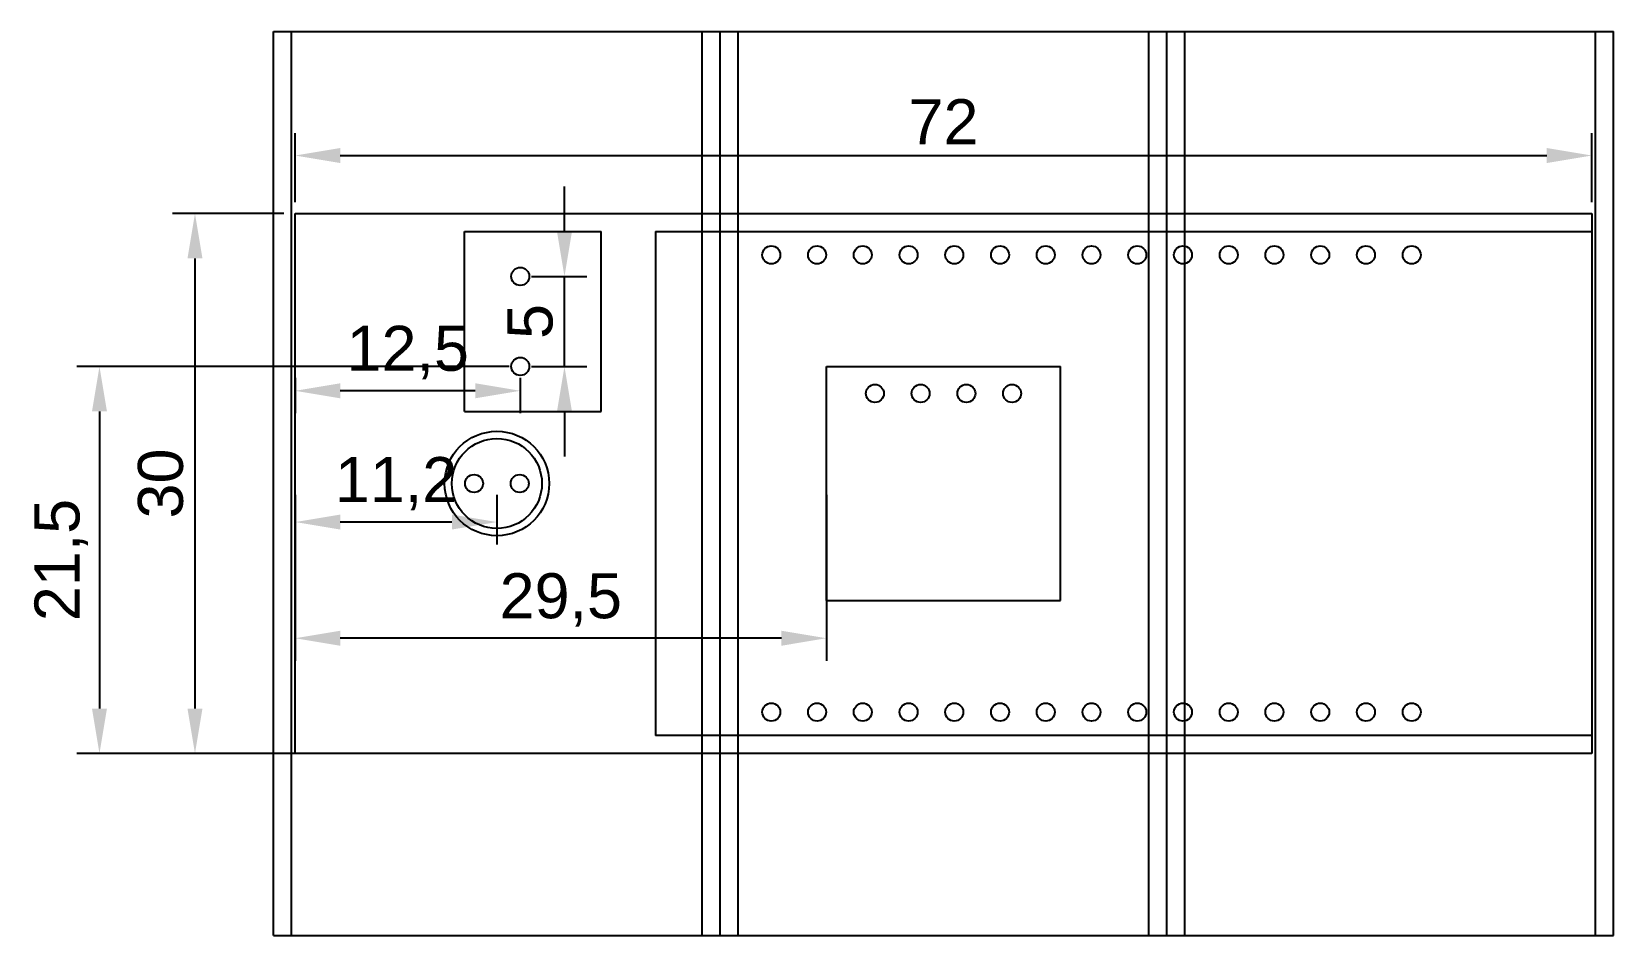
# Model space of a CAD drawing. Header units: millimetres. Extents: x 134.3 to 222.1, y 114.4 to 164.6.
import ezdxf

# ---------------------------------------------------------------- set-up
doc = ezdxf.new("R2010")
doc.units = ezdxf.units.MM
doc.styles.get("Standard").update_dxf_attribs({"font": 'arial.ttf'})
doc.dimstyles.new('ISO-25', dxfattribs={"dimtxt": 2.5, "dimasz": 2.5, "dimexe": 1.25, "dimexo": 0.625, "dimtad": 1, "dimtxsty": 'Standard', "dimcen": 2.5, "dimadec": 0, "dimazin": 0, "dimtfac": 1, "dimtmove": 0, "dimatfit": 3, "dimfxl": 1, "dimarcsym": 0})

# ---------------------------------------------------------------- blocks, each defined once
blk = doc.blocks.new('*D4')
at = {"color": 0, "lineweight": -2, "transparency": 16777216}
for p, q in [((148.888, 155.135), (148.888, 158.978)), ((220.888, 155.135), (220.888, 158.978)), ((151.388, 157.728), (218.388, 157.728))]:
    blk.add_line(p, q, dxfattribs=at)
at = {"color": 0, "transparency": 16777216}
for points in [[(151.388, 158.144), (151.388, 157.311), (148.888, 157.728)], [(218.388, 158.144), (218.388, 157.311), (220.888, 157.728)]]:
    blk.add_solid(points, dxfattribs=at)
at = {"layer": 'Defpoints', "color": 0, "transparency": 16777216}
for p in [(220.888, 157.728), (148.888, 154.51), (220.888, 154.51)]:
    blk.add_point(p, dxfattribs=at)
at = {"color": 0, "transparency": 16777216, "insert": (184.888, 159.608), "char_height": 2.5, "attachment_point": 5}
blk.add_mtext('72', dxfattribs=at)
blk = doc.blocks.new('*D5')
at = {"color": 0, "lineweight": -2, "transparency": 16777216}
for p, q in [((148.263, 154.51), (142.073, 154.51)), ((143.323, 152.01), (143.323, 127.01)), ((148.263, 124.51), (142.073, 124.51))]:
    blk.add_line(p, q, dxfattribs=at)
at = {"color": 0, "transparency": 16777216}
for points in [[(142.906, 152.01), (143.74, 152.01), (143.323, 154.51)], [(142.906, 127.01), (143.74, 127.01), (143.323, 124.51)]]:
    blk.add_solid(points, dxfattribs=at)
at = {"layer": 'Defpoints', "color": 0, "transparency": 16777216}
for p in [(148.888, 154.51), (143.323, 124.51), (148.888, 124.51)]:
    blk.add_point(p, dxfattribs=at)
at = {"color": 0, "transparency": 16777216, "insert": (141.421, 139.51), "char_height": 2.5, "attachment_point": 5, "rotation": 90}
blk.add_mtext('30', dxfattribs=at)
blk = doc.blocks.new('*D6')
at = {"color": 0, "lineweight": -2, "transparency": 16777216}
for p, q in [((148.888, 138.885), (148.888, 129.665)), ((178.388, 138.885), (178.388, 129.665)), ((175.888, 130.915), (151.388, 130.915))]:
    blk.add_line(p, q, dxfattribs=at)
at = {"color": 0, "transparency": 16777216}
for points in [[(151.388, 131.332), (151.388, 130.498), (148.888, 130.915)], [(175.888, 131.332), (175.888, 130.498), (178.388, 130.915)]]:
    blk.add_solid(points, dxfattribs=at)
at = {"layer": 'Defpoints', "color": 0, "transparency": 16777216}
for p in [(148.888, 139.51), (178.388, 139.51), (148.888, 130.915)]:
    blk.add_point(p, dxfattribs=at)
at = {"color": 0, "transparency": 16777216, "insert": (163.638, 133.042), "char_height": 2.5, "attachment_point": 5}
blk.add_mtext('29,5', dxfattribs=at)
blk = doc.blocks.new('*D7')
at = {"color": 0, "lineweight": -2, "transparency": 16777216}
for p, q in [((148.888, 138.885), (148.888, 136.118)), ((160.088, 138.885), (160.088, 136.118)), ((157.588, 137.368), (151.388, 137.368))]:
    blk.add_line(p, q, dxfattribs=at)
at = {"color": 0, "transparency": 16777216}
for points in [[(151.388, 137.785), (151.388, 136.952), (148.888, 137.368)], [(157.588, 137.785), (157.588, 136.952), (160.088, 137.368)]]:
    blk.add_solid(points, dxfattribs=at)
at = {"layer": 'Defpoints', "color": 0, "transparency": 16777216}
for p in [(148.888, 139.51), (160.088, 139.51), (148.888, 137.368)]:
    blk.add_point(p, dxfattribs=at)
at = {"color": 0, "transparency": 16777216, "insert": (154.488, 139.496), "char_height": 2.5, "attachment_point": 5}
blk.add_mtext('11,2', dxfattribs=at)
blk = doc.blocks.new('*D8')
at = {"color": 0, "lineweight": -2, "transparency": 16777216}
for p, q in [((148.888, 145.385), (148.888, 143.409)), ((161.388, 145.385), (161.388, 143.409)), ((158.888, 144.659), (151.388, 144.659))]:
    blk.add_line(p, q, dxfattribs=at)
at = {"color": 0, "transparency": 16777216}
for points in [[(151.388, 145.076), (151.388, 144.242), (148.888, 144.659)], [(158.888, 145.076), (158.888, 144.242), (161.388, 144.659)]]:
    blk.add_solid(points, dxfattribs=at)
at = {"layer": 'Defpoints', "color": 0, "transparency": 16777216}
for p in [(148.888, 146.01), (161.388, 146.01), (148.888, 144.659)]:
    blk.add_point(p, dxfattribs=at)
at = {"color": 0, "transparency": 16777216, "insert": (155.138, 146.786), "char_height": 2.5, "attachment_point": 5}
blk.add_mtext('12,5', dxfattribs=at)
blk = doc.blocks.new('*D9')
at = {"color": 0, "lineweight": -2, "transparency": 16777216}
for p, q in [((160.763, 146.01), (136.77, 146.01)), ((138.02, 143.51), (138.02, 127.01)), ((160.763, 124.51), (136.77, 124.51))]:
    blk.add_line(p, q, dxfattribs=at)
at = {"color": 0, "transparency": 16777216}
for points in [[(137.603, 143.51), (138.437, 143.51), (138.02, 146.01)], [(137.603, 127.01), (138.437, 127.01), (138.02, 124.51)]]:
    blk.add_solid(points, dxfattribs=at)
at = {"layer": 'Defpoints', "color": 0, "transparency": 16777216}
for p in [(161.388, 146.01), (138.02, 124.51), (161.388, 124.51)]:
    blk.add_point(p, dxfattribs=at)
at = {"color": 0, "transparency": 16777216, "insert": (135.893, 135.26), "char_height": 2.5, "attachment_point": 5, "rotation": 90}
blk.add_mtext('21,5', dxfattribs=at)
blk = doc.blocks.new('*D10')
at = {"color": 0, "lineweight": -2, "transparency": 16777216}
for p, q in [((163.841, 153.51), (163.841, 156.01)), ((162.013, 151.01), (165.091, 151.01)), ((163.841, 146.01), (163.841, 151.01)), ((162.013, 146.01), (165.091, 146.01)), ((163.841, 143.51), (163.841, 141.01))]:
    blk.add_line(p, q, dxfattribs=at)
at = {"color": 0, "transparency": 16777216}
for points in [[(163.424, 153.51), (164.257, 153.51), (163.841, 151.01)], [(163.424, 143.51), (164.257, 143.51), (163.841, 146.01)]]:
    blk.add_solid(points, dxfattribs=at)
at = {"layer": 'Defpoints', "color": 0, "transparency": 16777216}
for p in [(161.388, 151.01), (163.841, 151.01), (161.388, 146.01)]:
    blk.add_point(p, dxfattribs=at)
at = {"color": 0, "transparency": 16777216, "insert": (161.945, 148.51), "char_height": 2.5, "attachment_point": 5, "rotation": 90}
blk.add_mtext('5', dxfattribs=at)

msp = doc.modelspace()

# ---------------------------------------------------------------- linework, layer by layer
at = {"color": 2}
for p, q in [((147.688, 114.41), (147.688, 164.61)), ((147.688, 164.61), (222.088, 164.61)), ((148.688, 114.41), (148.688, 164.61)), ((171.488, 114.41), (171.488, 164.61)), ((172.488, 114.41), (172.488, 164.61)), ((173.488, 114.41), (173.488, 164.61)), ((196.288, 114.41), (196.288, 164.61)), ((197.288, 114.41), (197.288, 164.61)), ((198.288, 114.41), (198.288, 164.61)), ((221.088, 114.41), (221.088, 164.61)), ((222.088, 114.41), (222.088, 164.61)), ((147.688, 114.41), (222.088, 114.41))]:
    msp.add_line(p, q, dxfattribs=at)
for p, q in [((148.888, 154.51), (220.888, 154.51)), ((148.888, 124.51), (148.888, 154.51)), ((220.888, 154.51), (220.888, 124.51)), ((158.288, 153.51), (165.888, 153.51)), ((158.288, 143.51), (158.288, 153.51)), ((165.888, 143.51), (165.888, 153.51)), ((168.888, 153.51), (168.888, 125.51)), ((168.888, 153.51), (220.888, 153.51)), ((178.388, 146.01), (191.388, 146.01)), ((178.388, 133.01), (178.388, 146.01)), ((191.388, 133.01), (191.388, 146.01)), ((158.288, 143.51), (165.888, 143.51)), ((178.388, 133.01), (191.388, 133.01)), ((220.888, 125.51), (168.888, 125.51)), ((220.888, 124.51), (148.888, 124.51))]:
    msp.add_line(p, q)
for centre, radius in [((175.328, 152.21), 0.5), ((177.868, 152.21), 0.5), ((180.408, 152.21), 0.5), ((182.948, 152.21), 0.5), ((185.488, 152.21), 0.5), ((188.028, 152.21), 0.5), ((190.568, 152.21), 0.5), ((193.108, 152.21), 0.5), ((195.648, 152.21), 0.5), ((198.188, 152.21), 0.5), ((200.728, 152.21), 0.5), ((203.268, 152.21), 0.5), ((205.808, 152.21), 0.5), ((208.348, 152.21), 0.5), ((210.888, 152.21), 0.5), ((161.388, 151.01), 0.5), ((161.388, 146.01), 0.5), ((181.078, 144.51), 0.5), ((183.618, 144.51), 0.5), ((186.158, 144.51), 0.5), ((188.698, 144.51), 0.5), ((160.088, 139.51), 2.9), ((160.088, 139.51), 2.5), ((158.818, 139.51), 0.5), ((161.358, 139.51), 0.5), ((175.328, 126.81), 0.5), ((177.868, 126.81), 0.5), ((180.408, 126.81), 0.5), ((182.948, 126.81), 0.5), ((185.488, 126.81), 0.5), ((188.028, 126.81), 0.5), ((190.568, 126.81), 0.5), ((193.108, 126.81), 0.5), ((195.648, 126.81), 0.5), ((198.188, 126.81), 0.5), ((200.728, 126.81), 0.5), ((203.268, 126.81), 0.5), ((205.808, 126.81), 0.5), ((208.348, 126.81), 0.5), ((210.888, 126.81), 0.5)]:
    msp.add_circle(centre, radius)

# ---------------------------------------------------------------- dimensions: what is measured, and where the dimension line sits
for base, p1, p2, picture, middle in [((220.888, 157.728), (148.888, 154.51), (220.888, 154.51), '*D4', (184.888, 159.608)), ((148.888, 144.659), (161.388, 146.01), (148.888, 146.01), '*D8', (155.138, 146.786)), ((148.888, 137.368), (160.088, 139.51), (148.888, 139.51), '*D7', (154.488, 139.496)), ((148.888, 130.915), (178.388, 139.51), (148.888, 139.51), '*D6', (163.638, 133.042))]:
    dim = msp.add_linear_dim(base=base, p1=p1, p2=p2, dimstyle='ISO-25')
    dim.commit()
    dim.dimension.update_dxf_attribs({"geometry": picture, "text_midpoint": middle})
for base, p1, p2, picture, middle in [((163.841, 151.01), (161.388, 146.01), (161.388, 151.01), '*D10', (161.945, 148.51)), ((143.323, 124.51), (148.888, 154.51), (148.888, 124.51), '*D5', (141.421, 139.51)), ((138.02, 124.51), (161.388, 146.01), (161.388, 124.51), '*D9', (135.893, 135.26))]:
    dim = msp.add_linear_dim(base=base, p1=p1, p2=p2, angle=90, dimstyle='ISO-25')
    dim.commit()
    dim.dimension.update_dxf_attribs({"geometry": picture, "text_midpoint": middle})

doc.saveas('drawing.dxf')
